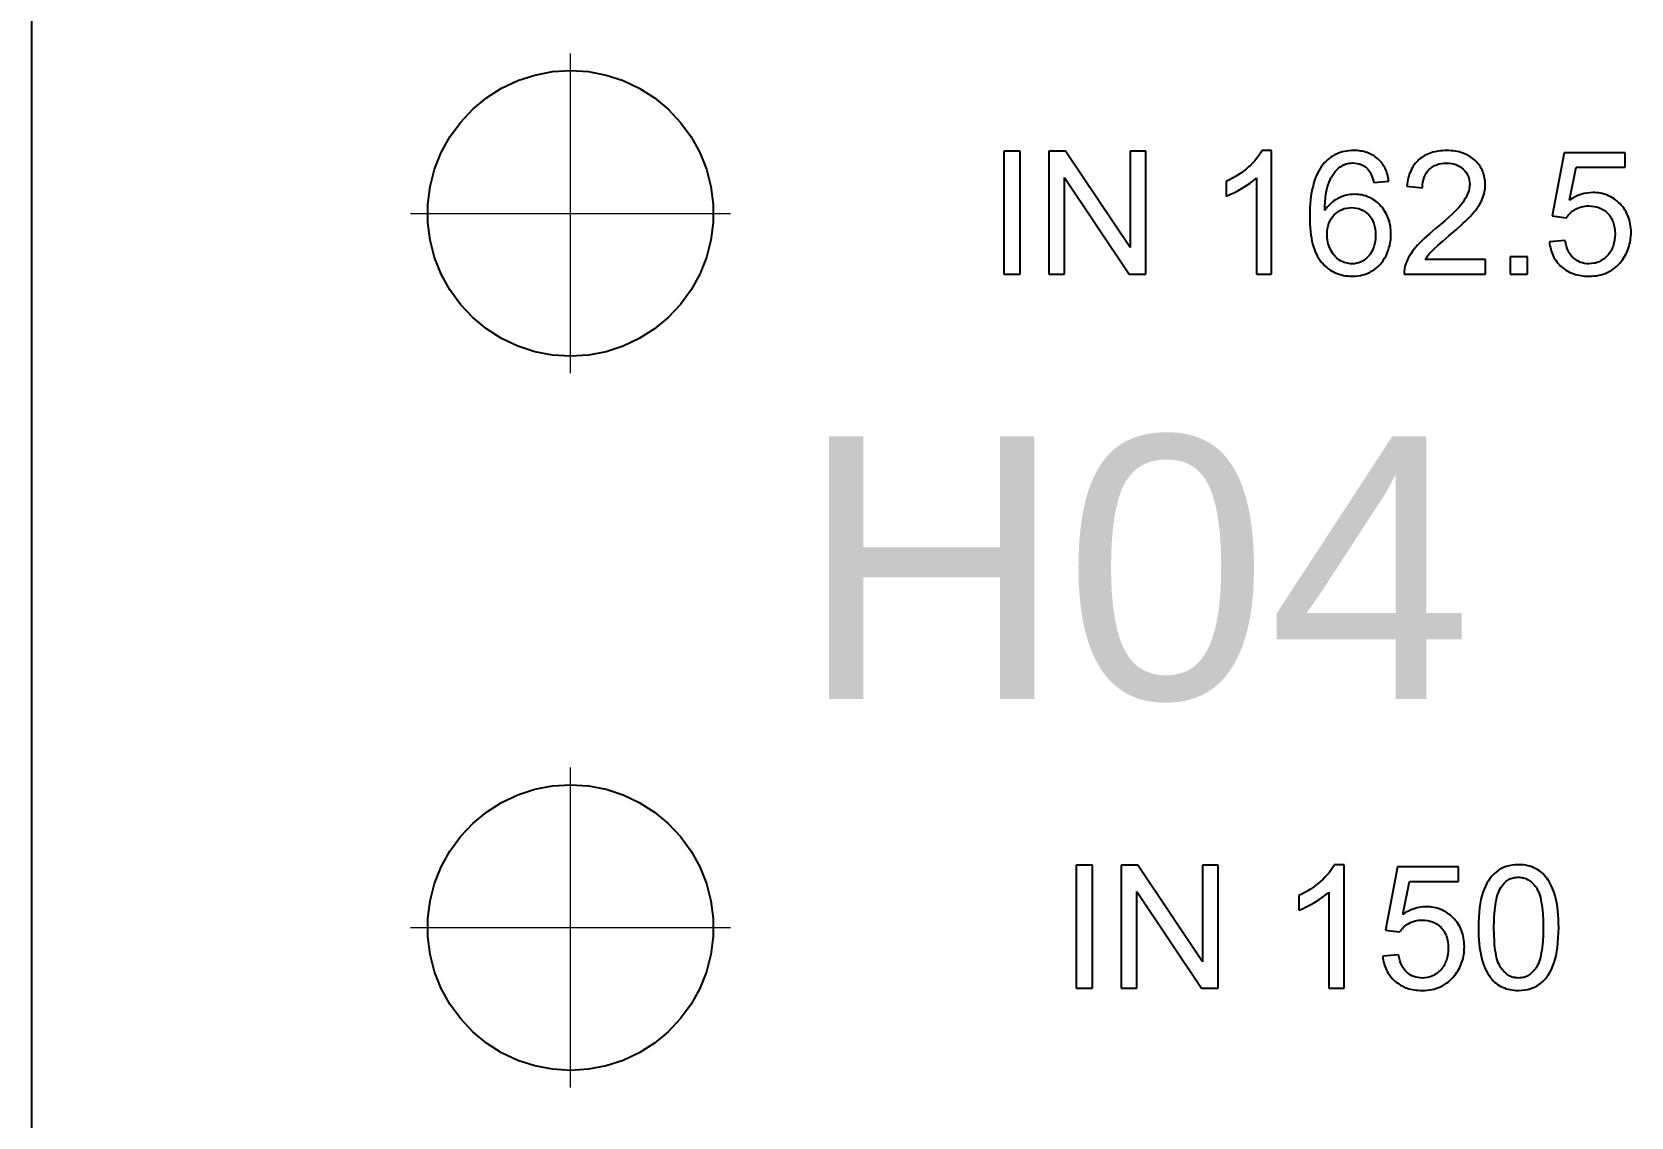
# Paper-space layout '01_三视图' of a CAD drawing. Header units: millimetres. Extents: x 8 to 451, y 8 to 289.
# Drawn here: x 149.75 to 163.74, y 206.8 to 216.3 of the extents above; entities that cross this region are included whole.
import ezdxf

# ---------------------------------------------------------------- set-up
doc = ezdxf.new("R2010")
doc.units = ezdxf.units.MM
doc.linetypes.add('WP_HIDDEN', pattern=[2.3, 1.5, -0.8])
for name, color, linetype, lineweight in [('ANNOTATIONS', 7, 'CONTINUOUS', 18), ('HIDDEN', 7, 'WP_HIDDEN', 13), ('VISIBLE', 7, 'CONTINUOUS', 25)]:
    doc.layers.add(name, color=color, linetype=linetype, lineweight=lineweight)
doc.styles.add('CJK', font='Arial Unicode.ttf')

psp = doc.layouts.new('01_三视图')

# ---------------------------------------------------------------- linework, layer by layer
at = {"layer": 'ANNOTATIONS'}
for p, q in [((154.463, 213.313), (154.463, 216.113)), ((153.063, 214.713), (155.863, 214.713)), ((154.463, 207.063), (154.463, 209.863)), ((153.063, 208.463), (155.863, 208.463))]:
    psp.add_line(p, q, dxfattribs=at)
at = {"layer": 'HIDDEN'}
psp.add_lwpolyline([(149.75, 138.75), (149.75, 246.25)], dxfattribs=at)
at = {"layer": 'VISIBLE'}
for points in [[(149.75, 140.25), (149.75, 246.25)], [(154.463, 213.463), (154.306, 213.473), (154.152, 213.502), (154.003, 213.55), (153.86, 213.617), (153.728, 213.701), (153.607, 213.801), (153.5, 213.916), (153.407, 214.043), (153.332, 214.18), (153.274, 214.326), (153.235, 214.478), (153.215, 214.634), (153.215, 214.791), (153.235, 214.947), (153.274, 215.099), (153.332, 215.245), (153.407, 215.382), (153.5, 215.509), (153.607, 215.624), (153.728, 215.724), (153.86, 215.808), (154.003, 215.875), (154.152, 215.923), (154.306, 215.953), (154.463, 215.963), (154.619, 215.953), (154.774, 215.923), (154.923, 215.875), (155.065, 215.808), (155.197, 215.724), (155.318, 215.624), (155.426, 215.509), (155.518, 215.382), (155.594, 215.245), (155.652, 215.099), (155.691, 214.947), (155.71, 214.791), (155.71, 214.634), (155.691, 214.478), (155.652, 214.326), (155.594, 214.18), (155.518, 214.043), (155.426, 213.916), (155.318, 213.801), (155.197, 213.701), (155.065, 213.617), (154.923, 213.55), (154.774, 213.502), (154.619, 213.473), (154.463, 213.463)], [(158.256, 215.258), (158.256, 214.181)], [(158.398, 215.258), (158.256, 215.258)], [(158.398, 214.181), (158.398, 215.258)], [(158.648, 215.258), (158.648, 214.181)], [(158.794, 215.258), (158.648, 215.258)], [(159.36, 214.413), (158.794, 215.258)], [(159.36, 215.258), (159.36, 214.413)], [(159.497, 215.258), (159.36, 215.258)], [(159.497, 214.181), (159.497, 215.258)], [(160.505, 215.245), (160.494, 215.228)], [(160.514, 215.263), (160.505, 215.245)], [(160.599, 215.263), (160.514, 215.263)], [(160.599, 214.181), (160.599, 215.263)], [(161.166, 215.232), (161.149, 215.224)], [(161.183, 215.239), (161.166, 215.232)], [(161.2, 215.245), (161.183, 215.239)], [(161.219, 215.251), (161.2, 215.245)], [(161.238, 215.255), (161.219, 215.251)], [(161.257, 215.258), (161.238, 215.255)], [(161.277, 215.261), (161.257, 215.258)], [(161.298, 215.262), (161.277, 215.261)], [(161.319, 215.263), (161.298, 215.262)], [(161.35, 215.262), (161.319, 215.263)], [(161.379, 215.258), (161.35, 215.262)], [(161.394, 215.256), (161.379, 215.258)], [(161.407, 215.253), (161.394, 215.256)], [(161.421, 215.249), (161.407, 215.253)], [(161.434, 215.245), (161.421, 215.249)], [(161.447, 215.24), (161.434, 215.245)], [(161.459, 215.235), (161.447, 215.24)], [(161.472, 215.229), (161.459, 215.235)], [(161.965, 215.232), (161.951, 215.225)], [(161.98, 215.237), (161.965, 215.232)], [(161.995, 215.243), (161.98, 215.237)], [(162.01, 215.247), (161.995, 215.243)], [(162.026, 215.251), (162.01, 215.247)], [(162.043, 215.255), (162.026, 215.251)], [(162.06, 215.258), (162.043, 215.255)], [(162.077, 215.26), (162.06, 215.258)], [(162.095, 215.261), (162.077, 215.26)], [(162.114, 215.262), (162.095, 215.261)], [(162.133, 215.263), (162.114, 215.262)], [(162.152, 215.262), (162.133, 215.263)], [(162.17, 215.261), (162.152, 215.262)], [(162.189, 215.26), (162.17, 215.261)], [(162.206, 215.257), (162.189, 215.26)], [(162.223, 215.254), (162.206, 215.257)], [(162.24, 215.251), (162.223, 215.254)], [(162.256, 215.246), (162.24, 215.251)], [(162.272, 215.241), (162.256, 215.246)], [(162.287, 215.235), (162.272, 215.241)], [(162.301, 215.229), (162.287, 215.235)], [(163.158, 215.244), (163.053, 214.69)], [(163.693, 215.244), (163.158, 215.244)], [(163.693, 215.117), (163.693, 215.244)], [(160.375, 215.1), (160.353, 215.083)], [(160.396, 215.119), (160.375, 215.1)], [(160.416, 215.137), (160.396, 215.119)], [(160.435, 215.156), (160.416, 215.137)], [(160.452, 215.174), (160.435, 215.156)], [(160.467, 215.192), (160.452, 215.174)], [(160.481, 215.21), (160.467, 215.192)], [(160.494, 215.228), (160.481, 215.21)], [(161.02, 215.101), (161.008, 215.08)], [(161.033, 215.121), (161.02, 215.101)], [(161.047, 215.139), (161.033, 215.121)], [(161.06, 215.154), (161.047, 215.139)], [(161.074, 215.168), (161.06, 215.154)], [(161.088, 215.181), (161.074, 215.168)], [(161.102, 215.193), (161.088, 215.181)], [(161.117, 215.204), (161.102, 215.193)], [(161.133, 215.214), (161.117, 215.204)], [(161.149, 215.224), (161.133, 215.214)], [(161.156, 215.079), (161.17, 215.093)], [(161.17, 215.093), (161.184, 215.107)], [(161.184, 215.107), (161.199, 215.119)], [(161.199, 215.119), (161.212, 215.127)], [(161.212, 215.127), (161.224, 215.134)], [(161.224, 215.134), (161.237, 215.14)], [(161.237, 215.14), (161.251, 215.145)], [(161.251, 215.145), (161.265, 215.149)], [(161.265, 215.149), (161.28, 215.152)], [(161.28, 215.152), (161.295, 215.153)], [(161.295, 215.153), (161.31, 215.154)], [(161.31, 215.154), (161.33, 215.153)], [(161.33, 215.153), (161.348, 215.15)], [(161.348, 215.15), (161.366, 215.146)], [(161.366, 215.146), (161.383, 215.14)], [(161.383, 215.14), (161.399, 215.132)], [(161.399, 215.132), (161.414, 215.122)], [(161.414, 215.122), (161.429, 215.111)], [(161.429, 215.111), (161.443, 215.097)], [(161.443, 215.097), (161.451, 215.088)], [(161.483, 215.223), (161.472, 215.229)], [(161.495, 215.216), (161.483, 215.223)], [(161.506, 215.208), (161.495, 215.216)], [(161.517, 215.2), (161.506, 215.208)], [(161.527, 215.191), (161.517, 215.2)], [(161.537, 215.182), (161.527, 215.191)], [(161.546, 215.173), (161.537, 215.182)], [(161.555, 215.163), (161.546, 215.173)], [(161.563, 215.152), (161.555, 215.163)], [(161.571, 215.142), (161.563, 215.152)], [(161.579, 215.13), (161.571, 215.142)], [(161.585, 215.119), (161.579, 215.13)], [(161.592, 215.107), (161.585, 215.119)], [(161.598, 215.094), (161.592, 215.107)], [(161.603, 215.081), (161.598, 215.094)], [(161.823, 215.099), (161.816, 215.085)], [(161.831, 215.113), (161.823, 215.099)], [(161.839, 215.126), (161.831, 215.113)], [(161.847, 215.139), (161.839, 215.126)], [(161.857, 215.151), (161.847, 215.139)], [(161.866, 215.162), (161.857, 215.151)], [(161.877, 215.173), (161.866, 215.162)], [(161.888, 215.183), (161.877, 215.173)], [(161.9, 215.193), (161.888, 215.183)], [(161.912, 215.202), (161.9, 215.193)], [(161.924, 215.21), (161.912, 215.202)], [(161.937, 215.218), (161.924, 215.21)], [(161.951, 215.225), (161.937, 215.218)], [(161.963, 215.081), (161.977, 215.096)], [(161.977, 215.096), (161.992, 215.109)], [(161.992, 215.109), (162.008, 215.121)], [(162.008, 215.121), (162.025, 215.131)], [(162.025, 215.131), (162.044, 215.139)], [(162.044, 215.139), (162.063, 215.145)], [(162.063, 215.145), (162.084, 215.15)], [(162.084, 215.15), (162.106, 215.152)], [(162.106, 215.152), (162.13, 215.153)], [(162.13, 215.153), (162.152, 215.152)], [(162.152, 215.152), (162.173, 215.15)], [(162.173, 215.15), (162.193, 215.146)], [(162.193, 215.146), (162.212, 215.14)], [(162.212, 215.14), (162.229, 215.132)], [(162.229, 215.132), (162.246, 215.123)], [(162.246, 215.123), (162.262, 215.112)], [(162.262, 215.112), (162.276, 215.099)], [(162.276, 215.099), (162.29, 215.085)], [(162.315, 215.222), (162.301, 215.229)], [(162.329, 215.214), (162.315, 215.222)], [(162.342, 215.206), (162.329, 215.214)], [(162.355, 215.197), (162.342, 215.206)], [(162.367, 215.187), (162.355, 215.197)], [(162.378, 215.177), (162.367, 215.187)], [(162.389, 215.166), (162.378, 215.177)], [(162.399, 215.155), (162.389, 215.166)], [(162.409, 215.143), (162.399, 215.155)], [(162.418, 215.131), (162.409, 215.143)], [(162.426, 215.119), (162.418, 215.131)], [(162.433, 215.106), (162.426, 215.119)], [(162.44, 215.094), (162.433, 215.106)], [(162.446, 215.08), (162.44, 215.094)], [(163.206, 214.828), (163.264, 215.117)], [(163.264, 215.117), (163.693, 215.117)], [(158.785, 215.028), (159.351, 214.181)], [(158.785, 214.181), (158.785, 215.028)], [(160.23, 215.006), (160.202, 214.992)], [(160.202, 214.992), (160.202, 214.864)], [(160.256, 215.02), (160.23, 215.006)], [(160.282, 215.035), (160.256, 215.02)], [(160.306, 215.05), (160.282, 215.035)], [(160.33, 215.066), (160.306, 215.05)], [(160.353, 215.083), (160.33, 215.066)], [(160.342, 214.933), (160.379, 214.956)], [(160.379, 214.956), (160.412, 214.978)], [(160.412, 214.978), (160.441, 215.001)], [(160.441, 215.001), (160.454, 215.012)], [(160.454, 215.012), (160.467, 215.024)], [(160.467, 215.024), (160.467, 214.181)], [(160.961, 214.955), (160.954, 214.926)], [(160.969, 214.983), (160.961, 214.955)], [(160.977, 215.009), (160.969, 214.983)], [(160.987, 215.034), (160.977, 215.009)], [(160.997, 215.058), (160.987, 215.034)], [(161.008, 215.08), (160.997, 215.058)], [(161.085, 214.937), (161.093, 214.963)], [(161.093, 214.963), (161.101, 214.986)], [(161.101, 214.986), (161.11, 215.007)], [(161.11, 215.007), (161.121, 215.027)], [(161.121, 215.027), (161.132, 215.045)], [(161.132, 215.045), (161.144, 215.063)], [(161.144, 215.063), (161.156, 215.079)], [(161.451, 215.088), (161.458, 215.077)], [(161.458, 215.077), (161.465, 215.065)], [(161.465, 215.065), (161.471, 215.051)], [(161.471, 215.051), (161.477, 215.037)], [(161.477, 215.037), (161.483, 215.02)], [(161.483, 215.02), (161.488, 215.003)], [(161.488, 215.003), (161.493, 214.984)], [(161.493, 214.984), (161.624, 214.994)], [(161.608, 215.068), (161.603, 215.081)], [(161.612, 215.054), (161.608, 215.068)], [(161.619, 215.025), (161.612, 215.054)], [(161.624, 214.994), (161.619, 215.025)], [(161.785, 214.97), (161.783, 214.951)], [(161.783, 214.951), (161.919, 214.937)], [(161.788, 214.988), (161.785, 214.97)], [(161.791, 215.006), (161.788, 214.988)], [(161.795, 215.023), (161.791, 215.006)], [(161.799, 215.039), (161.795, 215.023)], [(161.804, 215.055), (161.799, 215.039)], [(161.81, 215.07), (161.804, 215.055)], [(161.816, 215.085), (161.81, 215.07)], [(161.919, 214.937), (161.92, 214.962)], [(161.92, 214.962), (161.923, 214.985)], [(161.923, 214.985), (161.927, 215.007)], [(161.927, 215.007), (161.934, 215.028)], [(161.934, 215.028), (161.942, 215.047)], [(161.942, 215.047), (161.952, 215.064)], [(161.952, 215.064), (161.963, 215.081)], [(162.29, 215.085), (162.301, 215.071)], [(162.301, 215.071), (162.311, 215.055)], [(162.311, 215.055), (162.319, 215.039)], [(162.319, 215.039), (162.325, 215.022)], [(162.325, 215.022), (162.329, 215.004)], [(162.329, 215.004), (162.332, 214.986)], [(162.332, 214.986), (162.333, 214.967)], [(162.333, 214.967), (162.332, 214.948)], [(162.451, 215.067), (162.446, 215.08)], [(162.456, 215.053), (162.451, 215.067)], [(162.46, 215.039), (162.456, 215.053)], [(162.463, 215.025), (162.46, 215.039)], [(162.465, 215.01), (162.463, 215.025)], [(162.467, 214.995), (162.465, 215.01)], [(162.468, 214.979), (162.467, 214.995)], [(162.469, 214.964), (162.468, 214.979)], [(162.468, 214.947), (162.469, 214.964)], [(160.202, 214.864), (160.234, 214.877)], [(160.234, 214.877), (160.268, 214.893)], [(160.268, 214.893), (160.304, 214.911)], [(160.304, 214.911), (160.342, 214.933)], [(160.939, 214.831), (160.936, 214.796)], [(160.943, 214.864), (160.939, 214.831)], [(160.948, 214.895), (160.943, 214.864)], [(160.954, 214.926), (160.948, 214.895)], [(161.064, 214.776), (161.066, 214.813)], [(161.066, 214.813), (161.07, 214.847)], [(161.07, 214.847), (161.074, 214.88)], [(161.074, 214.88), (161.079, 214.91)], [(161.079, 214.91), (161.085, 214.937)], [(161.132, 214.813), (161.117, 214.8)], [(161.147, 214.825), (161.132, 214.813)], [(161.163, 214.835), (161.147, 214.825)], [(161.18, 214.845), (161.163, 214.835)], [(161.198, 214.853), (161.18, 214.845)], [(161.215, 214.86), (161.198, 214.853)], [(161.233, 214.866), (161.215, 214.86)], [(161.251, 214.871), (161.233, 214.866)], [(161.269, 214.875), (161.251, 214.871)], [(161.288, 214.878), (161.269, 214.875)], [(161.306, 214.879), (161.288, 214.878)], [(161.325, 214.88), (161.306, 214.879)], [(161.342, 214.879), (161.325, 214.88)], [(161.358, 214.878), (161.342, 214.879)], [(161.373, 214.876), (161.358, 214.878)], [(161.389, 214.874), (161.373, 214.876)], [(161.404, 214.87), (161.389, 214.874)], [(161.419, 214.866), (161.404, 214.87)], [(161.433, 214.861), (161.419, 214.866)], [(161.448, 214.856), (161.433, 214.861)], [(161.462, 214.849), (161.448, 214.856)], [(161.475, 214.842), (161.462, 214.849)], [(161.488, 214.834), (161.475, 214.842)], [(161.501, 214.825), (161.488, 214.834)], [(161.514, 214.816), (161.501, 214.825)], [(161.527, 214.805), (161.514, 214.816)], [(162.285, 214.828), (162.271, 214.807)], [(162.298, 214.849), (162.285, 214.828)], [(162.308, 214.869), (162.298, 214.849)], [(162.317, 214.889), (162.308, 214.869)], [(162.324, 214.909), (162.317, 214.889)], [(162.329, 214.929), (162.324, 214.909)], [(162.332, 214.948), (162.329, 214.929)], [(162.427, 214.805), (162.435, 214.821)], [(162.435, 214.821), (162.442, 214.837)], [(162.442, 214.837), (162.448, 214.852)], [(162.448, 214.852), (162.454, 214.868)], [(162.454, 214.868), (162.458, 214.884)], [(162.458, 214.884), (162.462, 214.9)], [(162.462, 214.9), (162.465, 214.915)], [(162.465, 214.915), (162.467, 214.931)], [(162.467, 214.931), (162.468, 214.947)], [(163.23, 214.844), (163.206, 214.828)], [(163.255, 214.857), (163.23, 214.844)], [(163.28, 214.869), (163.255, 214.857)], [(163.305, 214.878), (163.28, 214.869)], [(163.33, 214.886), (163.305, 214.878)], [(163.356, 214.891), (163.33, 214.886)], [(163.383, 214.894), (163.356, 214.891)], [(163.409, 214.895), (163.383, 214.894)], [(163.427, 214.895), (163.409, 214.895)], [(163.444, 214.894), (163.427, 214.895)], [(163.46, 214.892), (163.444, 214.894)], [(163.477, 214.889), (163.46, 214.892)], [(163.493, 214.886), (163.477, 214.889)], [(163.509, 214.882), (163.493, 214.886)], [(163.524, 214.877), (163.509, 214.882)], [(163.539, 214.871), (163.524, 214.877)], [(163.554, 214.864), (163.539, 214.871)], [(163.568, 214.857), (163.554, 214.864)], [(163.582, 214.849), (163.568, 214.857)], [(163.596, 214.84), (163.582, 214.849)], [(163.609, 214.831), (163.596, 214.84)], [(163.622, 214.82), (163.609, 214.831)], [(163.635, 214.809), (163.622, 214.82)], [(160.934, 214.761), (160.932, 214.724)], [(160.932, 214.724), (160.932, 214.685)], [(160.932, 214.685), (160.932, 214.651)], [(160.936, 214.796), (160.934, 214.761)], [(161.064, 214.737), (161.064, 214.776)], [(161.076, 214.754), (161.064, 214.737)], [(161.089, 214.771), (161.076, 214.754)], [(161.102, 214.786), (161.089, 214.771)], [(161.117, 214.8), (161.102, 214.786)], [(161.119, 214.664), (161.132, 214.682)], [(161.132, 214.682), (161.147, 214.699)], [(161.147, 214.699), (161.163, 214.714)], [(161.163, 214.714), (161.18, 214.727)], [(161.18, 214.727), (161.197, 214.738)], [(161.197, 214.738), (161.216, 214.747)], [(161.216, 214.747), (161.235, 214.754)], [(161.235, 214.754), (161.256, 214.759)], [(161.256, 214.759), (161.277, 214.762)], [(161.277, 214.762), (161.299, 214.763)], [(161.299, 214.763), (161.321, 214.762)], [(161.321, 214.762), (161.342, 214.759)], [(161.342, 214.759), (161.362, 214.754)], [(161.362, 214.754), (161.381, 214.747)], [(161.381, 214.747), (161.4, 214.738)], [(161.4, 214.738), (161.417, 214.727)], [(161.417, 214.727), (161.433, 214.714)], [(161.433, 214.714), (161.449, 214.699)], [(161.449, 214.699), (161.463, 214.682)], [(161.463, 214.682), (161.475, 214.664)], [(161.539, 214.794), (161.527, 214.805)], [(161.55, 214.782), (161.539, 214.794)], [(161.562, 214.77), (161.55, 214.782)], [(161.572, 214.757), (161.562, 214.77)], [(161.582, 214.744), (161.572, 214.757)], [(161.591, 214.73), (161.582, 214.744)], [(161.599, 214.716), (161.591, 214.73)], [(161.607, 214.701), (161.599, 214.716)], [(161.614, 214.686), (161.607, 214.701)], [(161.62, 214.671), (161.614, 214.686)], [(161.626, 214.655), (161.62, 214.671)], [(162.149, 214.679), (162.114, 214.648)], [(162.181, 214.708), (162.149, 214.679)], [(162.209, 214.736), (162.181, 214.708)], [(162.233, 214.762), (162.209, 214.736)], [(162.254, 214.786), (162.233, 214.762)], [(162.271, 214.807), (162.254, 214.786)], [(162.318, 214.667), (162.338, 214.687)], [(162.338, 214.687), (162.354, 214.705)], [(162.354, 214.705), (162.369, 214.722)], [(162.369, 214.722), (162.383, 214.739)], [(162.383, 214.739), (162.395, 214.756)], [(162.395, 214.756), (162.407, 214.772)], [(162.407, 214.772), (162.417, 214.789)], [(162.417, 214.789), (162.427, 214.805)], [(163.053, 214.69), (163.178, 214.674)], [(163.178, 214.674), (163.185, 214.685)], [(163.185, 214.685), (163.194, 214.696)], [(163.194, 214.696), (163.203, 214.706)], [(163.203, 214.706), (163.212, 214.716)], [(163.212, 214.716), (163.223, 214.725)], [(163.223, 214.725), (163.234, 214.734)], [(163.234, 214.734), (163.246, 214.742)], [(163.246, 214.742), (163.258, 214.749)], [(163.258, 214.749), (163.271, 214.756)], [(163.271, 214.756), (163.285, 214.762)], [(163.285, 214.762), (163.299, 214.767)], [(163.299, 214.767), (163.313, 214.771)], [(163.313, 214.771), (163.328, 214.774)], [(163.328, 214.774), (163.343, 214.777)], [(163.343, 214.777), (163.358, 214.778)], [(163.358, 214.778), (163.374, 214.778)], [(163.374, 214.778), (163.399, 214.777)], [(163.399, 214.777), (163.423, 214.774)], [(163.423, 214.774), (163.445, 214.769)], [(163.445, 214.769), (163.467, 214.762)], [(163.467, 214.762), (163.487, 214.753)], [(163.487, 214.753), (163.506, 214.742)], [(163.506, 214.742), (163.524, 214.728)], [(163.524, 214.728), (163.54, 214.713)], [(163.54, 214.713), (163.548, 214.705)], [(163.548, 214.705), (163.555, 214.696)], [(163.555, 214.696), (163.562, 214.687)], [(163.562, 214.687), (163.568, 214.677)], [(163.568, 214.677), (163.574, 214.668)], [(163.647, 214.798), (163.635, 214.809)], [(163.659, 214.785), (163.647, 214.798)], [(163.67, 214.772), (163.659, 214.785)], [(163.68, 214.759), (163.67, 214.772)], [(163.69, 214.745), (163.68, 214.759)], [(163.698, 214.731), (163.69, 214.745)], [(163.706, 214.716), (163.698, 214.731)], [(163.713, 214.701), (163.706, 214.716)], [(163.72, 214.686), (163.713, 214.701)], [(163.726, 214.67), (163.72, 214.686)], [(163.73, 214.654), (163.726, 214.67)], [(160.932, 214.651), (160.934, 214.618)], [(160.934, 214.618), (160.936, 214.586)], [(160.936, 214.586), (160.939, 214.555)], [(160.939, 214.555), (160.942, 214.526)], [(161.084, 214.53), (161.085, 214.556)], [(161.085, 214.513), (161.084, 214.53)], [(161.085, 214.556), (161.088, 214.58)], [(161.088, 214.58), (161.093, 214.603)], [(161.093, 214.603), (161.1, 214.624)], [(161.1, 214.624), (161.109, 214.645)], [(161.109, 214.645), (161.119, 214.664)], [(161.475, 214.664), (161.485, 214.644)], [(161.485, 214.644), (161.493, 214.623)], [(161.493, 214.623), (161.5, 214.6)], [(161.5, 214.6), (161.504, 214.576)], [(161.504, 214.576), (161.507, 214.55)], [(161.507, 214.55), (161.508, 214.523)], [(161.63, 214.639), (161.626, 214.655)], [(161.634, 214.622), (161.63, 214.639)], [(161.638, 214.604), (161.634, 214.622)], [(161.64, 214.587), (161.638, 214.604)], [(161.642, 214.569), (161.64, 214.587)], [(161.643, 214.55), (161.642, 214.569)], [(161.643, 214.531), (161.643, 214.55)], [(161.643, 214.506), (161.643, 214.531)], [(161.98, 214.534), (161.956, 214.513)], [(162.034, 214.579), (161.98, 214.534)], [(162.076, 214.614), (162.034, 214.579)], [(162.114, 214.648), (162.076, 214.614)], [(162.15, 214.515), (162.217, 214.572)], [(162.217, 214.572), (162.273, 214.623)], [(162.273, 214.623), (162.297, 214.646)], [(162.297, 214.646), (162.318, 214.667)], [(163.574, 214.668), (163.579, 214.657)], [(163.579, 214.657), (163.584, 214.647)], [(163.584, 214.647), (163.588, 214.636)], [(163.588, 214.636), (163.595, 214.613)], [(163.595, 214.613), (163.6, 214.588)], [(163.6, 214.588), (163.603, 214.562)], [(163.603, 214.562), (163.604, 214.534)], [(163.604, 214.534), (163.603, 214.505)], [(163.735, 214.637), (163.73, 214.654)], [(163.738, 214.62), (163.735, 214.637)], [(163.741, 214.602), (163.738, 214.62)], [(163.743, 214.584), (163.741, 214.602)], [(163.744, 214.565), (163.743, 214.584)], [(163.744, 214.546), (163.744, 214.565)], [(163.744, 214.528), (163.744, 214.546)], [(160.942, 214.526), (160.947, 214.498)], [(160.947, 214.498), (160.952, 214.471)], [(160.952, 214.471), (160.958, 214.445)], [(160.958, 214.445), (160.965, 214.421)], [(160.965, 214.421), (160.973, 214.398)], [(160.973, 214.398), (160.981, 214.376)], [(161.086, 214.496), (161.085, 214.513)], [(161.088, 214.48), (161.086, 214.496)], [(161.091, 214.463), (161.088, 214.48)], [(161.095, 214.447), (161.091, 214.463)], [(161.1, 214.431), (161.095, 214.447)], [(161.106, 214.415), (161.1, 214.431)], [(161.113, 214.399), (161.106, 214.415)], [(161.121, 214.384), (161.113, 214.399)], [(161.485, 214.397), (161.474, 214.376)], [(161.493, 214.419), (161.485, 214.397)], [(161.5, 214.442), (161.493, 214.419)], [(161.504, 214.468), (161.5, 214.442)], [(161.507, 214.494), (161.504, 214.468)], [(161.508, 214.523), (161.507, 214.494)], [(161.619, 214.387), (161.626, 214.41)], [(161.626, 214.41), (161.632, 214.433)], [(161.632, 214.433), (161.637, 214.457)], [(161.637, 214.457), (161.641, 214.481)], [(161.641, 214.481), (161.643, 214.506)], [(161.846, 214.399), (161.833, 214.381)], [(161.86, 214.416), (161.846, 214.399)], [(161.876, 214.434), (161.86, 214.416)], [(161.894, 214.453), (161.876, 214.434)], [(161.913, 214.472), (161.894, 214.453)], [(161.934, 214.492), (161.913, 214.472)], [(161.956, 214.513), (161.934, 214.492)], [(161.997, 214.38), (162.02, 214.402)], [(162.02, 214.402), (162.053, 214.432)], [(162.053, 214.432), (162.096, 214.469)], [(162.096, 214.469), (162.15, 214.515)], [(163.169, 214.475), (163.03, 214.463)], [(163.03, 214.463), (163.032, 214.446)], [(163.032, 214.446), (163.034, 214.43)], [(163.034, 214.43), (163.038, 214.414)], [(163.038, 214.414), (163.041, 214.399)], [(163.041, 214.399), (163.046, 214.384)], [(163.173, 214.45), (163.169, 214.475)], [(163.179, 214.427), (163.173, 214.45)], [(163.186, 214.406), (163.179, 214.427)], [(163.194, 214.386), (163.186, 214.406)], [(163.573, 214.393), (163.567, 214.382)], [(163.578, 214.404), (163.573, 214.393)], [(163.583, 214.415), (163.578, 214.404)], [(163.587, 214.427), (163.583, 214.415)], [(163.594, 214.452), (163.587, 214.427)], [(163.6, 214.478), (163.594, 214.452)], [(163.603, 214.505), (163.6, 214.478)], [(163.711, 214.379), (163.717, 214.394)], [(163.717, 214.394), (163.723, 214.41)], [(163.723, 214.41), (163.728, 214.426)], [(163.728, 214.426), (163.732, 214.442)], [(163.732, 214.442), (163.736, 214.459)], [(163.736, 214.459), (163.739, 214.476)], [(163.739, 214.476), (163.741, 214.493)], [(163.741, 214.493), (163.743, 214.51)], [(163.743, 214.51), (163.744, 214.528)], [(160.981, 214.376), (160.991, 214.355)], [(160.991, 214.355), (161.001, 214.335)], [(161.001, 214.335), (161.012, 214.317)], [(161.012, 214.317), (161.024, 214.3)], [(161.024, 214.3), (161.036, 214.284)], [(161.036, 214.284), (161.05, 214.27)], [(161.05, 214.27), (161.063, 214.256)], [(161.063, 214.256), (161.078, 214.243)], [(161.129, 214.37), (161.121, 214.384)], [(161.138, 214.357), (161.129, 214.37)], [(161.148, 214.344), (161.138, 214.357)], [(161.158, 214.333), (161.148, 214.344)], [(161.17, 214.322), (161.158, 214.333)], [(161.182, 214.313), (161.17, 214.322)], [(161.194, 214.304), (161.182, 214.313)], [(161.207, 214.296), (161.194, 214.304)], [(161.221, 214.29), (161.207, 214.296)], [(161.234, 214.284), (161.221, 214.29)], [(161.248, 214.28), (161.234, 214.284)], [(161.262, 214.276), (161.248, 214.28)], [(161.276, 214.273), (161.262, 214.276)], [(161.29, 214.272), (161.276, 214.273)], [(161.304, 214.271), (161.29, 214.272)], [(161.324, 214.272), (161.304, 214.271)], [(161.344, 214.276), (161.324, 214.272)], [(161.363, 214.281), (161.344, 214.276)], [(161.382, 214.288), (161.363, 214.281)], [(161.399, 214.298), (161.382, 214.288)], [(161.416, 214.309), (161.399, 214.298)], [(161.432, 214.323), (161.416, 214.309)], [(161.448, 214.339), (161.432, 214.323)], [(161.455, 214.348), (161.448, 214.339)], [(161.462, 214.357), (161.455, 214.348)], [(161.474, 214.376), (161.462, 214.357)], [(161.532, 214.249), (161.548, 214.265)], [(161.548, 214.265), (161.562, 214.283)], [(161.562, 214.283), (161.576, 214.301)], [(161.576, 214.301), (161.588, 214.321)], [(161.588, 214.321), (161.6, 214.342)], [(161.6, 214.342), (161.61, 214.364)], [(161.61, 214.364), (161.619, 214.387)], [(161.766, 214.251), (161.761, 214.228)], [(161.773, 214.273), (161.766, 214.251)], [(161.781, 214.291), (161.773, 214.273)], [(161.789, 214.309), (161.781, 214.291)], [(161.798, 214.327), (161.789, 214.309)], [(161.809, 214.345), (161.798, 214.327)], [(161.82, 214.363), (161.809, 214.345)], [(161.833, 214.381), (161.82, 214.363)], [(161.942, 214.308), (161.953, 214.326)], [(162.47, 214.308), (161.942, 214.308)], [(161.953, 214.326), (161.967, 214.344)], [(161.967, 214.344), (161.981, 214.362)], [(161.981, 214.362), (161.997, 214.38)], [(162.47, 214.181), (162.47, 214.308)], [(162.686, 214.332), (162.686, 214.181)], [(162.837, 214.332), (162.686, 214.332)], [(162.837, 214.181), (162.837, 214.332)], [(163.046, 214.384), (163.051, 214.369)], [(163.051, 214.369), (163.057, 214.355)], [(163.057, 214.355), (163.063, 214.341)], [(163.063, 214.341), (163.07, 214.327)], [(163.07, 214.327), (163.078, 214.314)], [(163.078, 214.314), (163.086, 214.302)], [(163.086, 214.302), (163.095, 214.289)], [(163.095, 214.289), (163.104, 214.278)], [(163.104, 214.278), (163.114, 214.266)], [(163.114, 214.266), (163.125, 214.255)], [(163.125, 214.255), (163.136, 214.245)], [(163.204, 214.368), (163.194, 214.386)], [(163.215, 214.351), (163.204, 214.368)], [(163.227, 214.336), (163.215, 214.351)], [(163.24, 214.323), (163.227, 214.336)], [(163.255, 214.311), (163.24, 214.323)], [(163.27, 214.3), (163.255, 214.311)], [(163.286, 214.291), (163.27, 214.3)], [(163.302, 214.284), (163.286, 214.291)], [(163.32, 214.279), (163.302, 214.284)], [(163.338, 214.275), (163.32, 214.279)], [(163.357, 214.272), (163.338, 214.275)], [(163.376, 214.271), (163.357, 214.272)], [(163.399, 214.273), (163.376, 214.271)], [(163.422, 214.276), (163.399, 214.273)], [(163.433, 214.278), (163.422, 214.276)], [(163.443, 214.282), (163.433, 214.278)], [(163.454, 214.285), (163.443, 214.282)], [(163.464, 214.289), (163.454, 214.285)], [(163.474, 214.294), (163.464, 214.289)], [(163.484, 214.3), (163.474, 214.294)], [(163.503, 214.312), (163.484, 214.3)], [(163.521, 214.327), (163.503, 214.312)], [(163.538, 214.343), (163.521, 214.327)], [(163.546, 214.353), (163.538, 214.343)], [(163.553, 214.362), (163.546, 214.353)], [(163.56, 214.372), (163.553, 214.362)], [(163.567, 214.382), (163.56, 214.372)], [(163.617, 214.249), (163.632, 214.263)], [(163.632, 214.263), (163.646, 214.278)], [(163.646, 214.278), (163.659, 214.293)], [(163.659, 214.293), (163.669, 214.307)], [(163.669, 214.307), (163.679, 214.321)], [(163.679, 214.321), (163.688, 214.335)], [(163.688, 214.335), (163.696, 214.349)], [(163.696, 214.349), (163.704, 214.364)], [(163.704, 214.364), (163.711, 214.379)], [(158.256, 214.181), (158.398, 214.181)], [(158.648, 214.181), (158.785, 214.181)], [(159.351, 214.181), (159.497, 214.181)], [(160.467, 214.181), (160.599, 214.181)], [(161.078, 214.243), (161.092, 214.231)], [(161.092, 214.231), (161.108, 214.22)], [(161.108, 214.22), (161.123, 214.21)], [(161.123, 214.21), (161.139, 214.201)], [(161.139, 214.201), (161.156, 214.193)], [(161.156, 214.193), (161.173, 214.186)], [(161.173, 214.186), (161.191, 214.18)], [(161.191, 214.18), (161.209, 214.175)], [(161.209, 214.175), (161.227, 214.17)], [(161.227, 214.17), (161.246, 214.167)], [(161.246, 214.167), (161.266, 214.165)], [(161.266, 214.165), (161.286, 214.163)], [(161.286, 214.163), (161.306, 214.163)], [(161.306, 214.163), (161.33, 214.163)], [(161.33, 214.163), (161.353, 214.166)], [(161.353, 214.166), (161.376, 214.169)], [(161.376, 214.169), (161.398, 214.174)], [(161.398, 214.174), (161.419, 214.181)], [(161.419, 214.181), (161.44, 214.189)], [(161.44, 214.189), (161.46, 214.198)], [(161.46, 214.198), (161.479, 214.209)], [(161.479, 214.209), (161.498, 214.221)], [(161.498, 214.221), (161.516, 214.235)], [(161.516, 214.235), (161.532, 214.249)], [(161.761, 214.228), (161.758, 214.205)], [(161.758, 214.205), (161.758, 214.181)], [(161.758, 214.181), (162.47, 214.181)], [(162.686, 214.181), (162.837, 214.181)], [(163.136, 214.245), (163.148, 214.235)], [(163.148, 214.235), (163.16, 214.226)], [(163.16, 214.226), (163.173, 214.217)], [(163.173, 214.217), (163.186, 214.209)], [(163.186, 214.209), (163.199, 214.202)], [(163.199, 214.202), (163.213, 214.195)], [(163.213, 214.195), (163.228, 214.189)], [(163.228, 214.189), (163.243, 214.183)], [(163.243, 214.183), (163.258, 214.178)], [(163.258, 214.178), (163.273, 214.174)], [(163.273, 214.174), (163.289, 214.171)], [(163.289, 214.171), (163.306, 214.168)], [(163.306, 214.168), (163.323, 214.166)], [(163.323, 214.166), (163.34, 214.164)], [(163.34, 214.164), (163.358, 214.163)], [(163.358, 214.163), (163.376, 214.163)], [(163.376, 214.163), (163.398, 214.163)], [(163.398, 214.163), (163.42, 214.165)], [(163.42, 214.165), (163.441, 214.167)], [(163.441, 214.167), (163.461, 214.171)], [(163.461, 214.171), (163.481, 214.175)], [(163.481, 214.175), (163.5, 214.181)], [(163.5, 214.181), (163.518, 214.188)], [(163.518, 214.188), (163.536, 214.195)], [(163.536, 214.195), (163.554, 214.204)], [(163.554, 214.204), (163.571, 214.214)], [(163.571, 214.214), (163.587, 214.225)], [(163.587, 214.225), (163.602, 214.236)], [(163.602, 214.236), (163.617, 214.249)], [(154.463, 207.213), (154.306, 207.223), (154.152, 207.252), (154.003, 207.3), (153.86, 207.367), (153.728, 207.451), (153.607, 207.551), (153.5, 207.666), (153.407, 207.793), (153.332, 207.93), (153.274, 208.076), (153.235, 208.228), (153.215, 208.384), (153.215, 208.541), (153.235, 208.697), (153.274, 208.849), (153.332, 208.995), (153.407, 209.132), (153.5, 209.259), (153.607, 209.374), (153.728, 209.474), (153.86, 209.558), (154.003, 209.625), (154.152, 209.673), (154.306, 209.703), (154.463, 209.713), (154.619, 209.703), (154.774, 209.673), (154.923, 209.625), (155.065, 209.558), (155.197, 209.474), (155.318, 209.374), (155.426, 209.259), (155.518, 209.132), (155.594, 208.995), (155.652, 208.849), (155.691, 208.697), (155.71, 208.541), (155.71, 208.384), (155.691, 208.228), (155.652, 208.076), (155.594, 207.93), (155.518, 207.793), (155.426, 207.666), (155.318, 207.551), (155.197, 207.451), (155.065, 207.367), (154.923, 207.3), (154.774, 207.252), (154.619, 207.223), (154.463, 207.213)], [(158.889, 209.008), (158.889, 207.931)], [(159.032, 209.008), (158.889, 209.008)], [(159.032, 207.931), (159.032, 209.008)], [(159.282, 209.008), (159.282, 207.931)], [(159.428, 209.008), (159.282, 209.008)], [(159.994, 208.163), (159.428, 209.008)], [(159.994, 209.008), (159.994, 208.163)], [(160.13, 209.008), (159.994, 209.008)], [(160.13, 207.931), (160.13, 209.008)], [(161.101, 208.942), (161.085, 208.924)], [(161.115, 208.96), (161.101, 208.942)], [(161.127, 208.978), (161.115, 208.96)], [(161.138, 208.995), (161.127, 208.978)], [(161.147, 209.013), (161.138, 208.995)], [(161.233, 209.013), (161.147, 209.013)], [(161.233, 207.931), (161.233, 209.013)], [(161.699, 208.994), (161.595, 208.44)], [(162.235, 208.994), (161.699, 208.994)], [(162.235, 208.867), (162.235, 208.994)], [(162.546, 208.933), (162.528, 208.915)], [(162.564, 208.949), (162.546, 208.933)], [(162.584, 208.964), (162.564, 208.949)], [(162.606, 208.977), (162.584, 208.964)], [(162.628, 208.988), (162.606, 208.977)], [(162.652, 208.997), (162.628, 208.988)], [(162.677, 209.004), (162.652, 208.997)], [(162.703, 209.009), (162.677, 209.004)], [(162.731, 209.012), (162.703, 209.009)], [(162.759, 209.013), (162.731, 209.012)], [(162.781, 209.012), (162.759, 209.013)], [(162.802, 209.011), (162.781, 209.012)], [(162.822, 209.008), (162.802, 209.011)], [(162.841, 209.004), (162.822, 209.008)], [(162.86, 208.999), (162.841, 209.004)], [(162.878, 208.993), (162.86, 208.999)], [(162.895, 208.986), (162.878, 208.993)], [(162.912, 208.978), (162.895, 208.986)], [(162.928, 208.969), (162.912, 208.978)], [(162.943, 208.958), (162.928, 208.969)], [(162.957, 208.947), (162.943, 208.958)], [(162.971, 208.935), (162.957, 208.947)], [(162.984, 208.922), (162.971, 208.935)], [(160.94, 208.8), (160.915, 208.785)], [(160.964, 208.816), (160.94, 208.8)], [(160.986, 208.833), (160.964, 208.816)], [(161.009, 208.85), (160.986, 208.833)], [(161.03, 208.869), (161.009, 208.85)], [(161.05, 208.887), (161.03, 208.869)], [(161.068, 208.906), (161.05, 208.887)], [(161.085, 208.924), (161.068, 208.906)], [(161.747, 208.578), (161.805, 208.867)], [(161.805, 208.867), (162.235, 208.867)], [(162.458, 208.798), (162.448, 208.77)], [(162.47, 208.825), (162.458, 208.798)], [(162.482, 208.85), (162.47, 208.825)], [(162.496, 208.873), (162.482, 208.85)], [(162.512, 208.895), (162.496, 208.873)], [(162.528, 208.915), (162.512, 208.895)], [(162.589, 208.783), (162.597, 208.799)], [(162.597, 208.799), (162.604, 208.813)], [(162.604, 208.813), (162.613, 208.826)], [(162.613, 208.826), (162.627, 208.844)], [(162.627, 208.844), (162.634, 208.852)], [(162.634, 208.852), (162.642, 208.86)], [(162.642, 208.86), (162.65, 208.867)], [(162.65, 208.867), (162.658, 208.873)], [(162.658, 208.873), (162.667, 208.879)], [(162.667, 208.879), (162.676, 208.884)], [(162.676, 208.884), (162.685, 208.888)], [(162.685, 208.888), (162.695, 208.892)], [(162.695, 208.892), (162.705, 208.896)], [(162.705, 208.896), (162.715, 208.898)], [(162.715, 208.898), (162.725, 208.9)], [(162.725, 208.9), (162.736, 208.902)], [(162.736, 208.902), (162.747, 208.903)], [(162.747, 208.903), (162.758, 208.903)], [(162.758, 208.903), (162.769, 208.903)], [(162.769, 208.903), (162.781, 208.902)], [(162.781, 208.902), (162.792, 208.9)], [(162.792, 208.9), (162.802, 208.898)], [(162.802, 208.898), (162.813, 208.895)], [(162.813, 208.895), (162.823, 208.891)], [(162.823, 208.891), (162.833, 208.886)], [(162.833, 208.886), (162.843, 208.881)], [(162.843, 208.881), (162.853, 208.876)], [(162.853, 208.876), (162.862, 208.869)], [(162.862, 208.869), (162.871, 208.862)], [(162.871, 208.862), (162.88, 208.854)], [(162.88, 208.854), (162.888, 208.845)], [(162.888, 208.845), (162.897, 208.836)], [(162.897, 208.836), (162.905, 208.826)], [(162.905, 208.826), (162.913, 208.816)], [(162.913, 208.816), (162.92, 208.804)], [(162.92, 208.804), (162.927, 208.791)], [(162.997, 208.908), (162.984, 208.922)], [(163.009, 208.893), (162.997, 208.908)], [(163.02, 208.877), (163.009, 208.893)], [(163.03, 208.86), (163.02, 208.877)], [(163.04, 208.842), (163.03, 208.86)], [(163.049, 208.824), (163.04, 208.842)], [(163.058, 208.804), (163.049, 208.824)], [(163.066, 208.784), (163.058, 208.804)], [(159.418, 208.778), (159.984, 207.931)], [(159.418, 207.931), (159.418, 208.778)], [(160.863, 208.756), (160.836, 208.742)], [(160.836, 208.742), (160.836, 208.614)], [(160.89, 208.77), (160.863, 208.756)], [(160.915, 208.785), (160.89, 208.77)], [(160.901, 208.643), (160.937, 208.661)], [(160.937, 208.661), (160.975, 208.683)], [(160.975, 208.683), (161.012, 208.706)], [(161.012, 208.706), (161.045, 208.728)], [(161.045, 208.728), (161.075, 208.751)], [(161.075, 208.751), (161.088, 208.762)], [(161.088, 208.762), (161.1, 208.774)], [(161.1, 208.774), (161.1, 207.931)], [(162.424, 208.672), (162.418, 208.635)], [(162.43, 208.707), (162.424, 208.672)], [(162.438, 208.74), (162.43, 208.707)], [(162.448, 208.77), (162.438, 208.74)], [(162.554, 208.638), (162.557, 208.663)], [(162.557, 208.663), (162.561, 208.686)], [(162.561, 208.686), (162.566, 208.708)], [(162.566, 208.708), (162.571, 208.729)], [(162.571, 208.729), (162.576, 208.748)], [(162.576, 208.748), (162.583, 208.766)], [(162.583, 208.766), (162.589, 208.783)], [(162.927, 208.791), (162.934, 208.777)], [(162.934, 208.777), (162.94, 208.761)], [(162.94, 208.761), (162.945, 208.744)], [(162.945, 208.744), (162.951, 208.725)], [(162.951, 208.725), (162.955, 208.705)], [(162.955, 208.705), (162.959, 208.684)], [(162.959, 208.684), (162.963, 208.661)], [(162.963, 208.661), (162.966, 208.637)], [(163.073, 208.762), (163.066, 208.784)], [(163.08, 208.74), (163.073, 208.762)], [(163.086, 208.717), (163.08, 208.74)], [(163.092, 208.692), (163.086, 208.717)], [(163.097, 208.666), (163.092, 208.692)], [(163.101, 208.637), (163.097, 208.666)], [(160.836, 208.614), (160.868, 208.627)], [(160.868, 208.627), (160.901, 208.643)], [(161.771, 208.594), (161.747, 208.578)], [(161.796, 208.607), (161.771, 208.594)], [(161.821, 208.619), (161.796, 208.607)], [(161.846, 208.628), (161.821, 208.619)], [(161.826, 208.512), (161.84, 208.517)], [(161.84, 208.517), (161.854, 208.521)], [(161.872, 208.636), (161.846, 208.628)], [(161.854, 208.521), (161.869, 208.524)], [(161.869, 208.524), (161.884, 208.527)], [(161.898, 208.641), (161.872, 208.636)], [(161.884, 208.527), (161.899, 208.528)], [(161.924, 208.644), (161.898, 208.641)], [(161.899, 208.528), (161.915, 208.528)], [(161.915, 208.528), (161.94, 208.527)], [(161.95, 208.645), (161.924, 208.644)], [(161.94, 208.527), (161.964, 208.524)], [(161.968, 208.645), (161.95, 208.645)], [(161.964, 208.524), (161.987, 208.519)], [(161.985, 208.644), (161.968, 208.645)], [(162.002, 208.642), (161.985, 208.644)], [(161.987, 208.519), (162.008, 208.512)], [(162.018, 208.639), (162.002, 208.642)], [(162.034, 208.636), (162.018, 208.639)], [(162.05, 208.632), (162.034, 208.636)], [(162.065, 208.627), (162.05, 208.632)], [(162.081, 208.621), (162.065, 208.627)], [(162.095, 208.614), (162.081, 208.621)], [(162.11, 208.607), (162.095, 208.614)], [(162.124, 208.599), (162.11, 208.607)], [(162.137, 208.59), (162.124, 208.599)], [(162.151, 208.581), (162.137, 208.59)], [(162.164, 208.57), (162.151, 208.581)], [(162.176, 208.559), (162.164, 208.57)], [(162.189, 208.548), (162.176, 208.559)], [(162.2, 208.535), (162.189, 208.548)], [(162.211, 208.522), (162.2, 208.535)], [(162.222, 208.509), (162.211, 208.522)], [(162.411, 208.553), (162.409, 208.509)], [(162.414, 208.595), (162.411, 208.553)], [(162.418, 208.635), (162.414, 208.595)], [(162.544, 208.462), (162.545, 208.526)], [(162.545, 208.526), (162.547, 208.556)], [(162.547, 208.556), (162.548, 208.585)], [(162.548, 208.585), (162.551, 208.612)], [(162.551, 208.612), (162.554, 208.638)], [(162.966, 208.637), (162.969, 208.611)], [(162.969, 208.611), (162.971, 208.584)], [(162.971, 208.584), (162.974, 208.526)], [(162.974, 208.526), (162.975, 208.462)], [(163.105, 208.606), (163.101, 208.637)], [(163.107, 208.573), (163.105, 208.606)], [(163.109, 208.538), (163.107, 208.573)], [(163.11, 208.501), (163.109, 208.538)], [(161.595, 208.44), (161.719, 208.424)], [(161.719, 208.424), (161.727, 208.435)], [(161.727, 208.435), (161.735, 208.446)], [(161.735, 208.446), (161.744, 208.456)], [(161.744, 208.456), (161.754, 208.466)], [(161.754, 208.466), (161.764, 208.475)], [(161.764, 208.475), (161.775, 208.484)], [(161.775, 208.484), (161.787, 208.492)], [(161.787, 208.492), (161.8, 208.499)], [(161.8, 208.499), (161.813, 208.506)], [(161.813, 208.506), (161.826, 208.512)], [(162.008, 208.512), (162.028, 208.503)], [(162.028, 208.503), (162.047, 208.492)], [(162.047, 208.492), (162.065, 208.478)], [(162.065, 208.478), (162.082, 208.463)], [(162.082, 208.463), (162.089, 208.455)], [(162.089, 208.455), (162.097, 208.446)], [(162.097, 208.446), (162.103, 208.437)], [(162.103, 208.437), (162.109, 208.427)], [(162.109, 208.427), (162.115, 208.418)], [(162.115, 208.418), (162.12, 208.407)], [(162.12, 208.407), (162.125, 208.397)], [(162.125, 208.397), (162.129, 208.386)], [(162.129, 208.386), (162.136, 208.363)], [(162.231, 208.495), (162.222, 208.509)], [(162.24, 208.481), (162.231, 208.495)], [(162.248, 208.466), (162.24, 208.481)], [(162.255, 208.451), (162.248, 208.466)], [(162.261, 208.436), (162.255, 208.451)], [(162.267, 208.42), (162.261, 208.436)], [(162.272, 208.404), (162.267, 208.42)], [(162.276, 208.387), (162.272, 208.404)], [(162.279, 208.37), (162.276, 208.387)], [(162.409, 208.509), (162.408, 208.462)], [(162.408, 208.462), (162.409, 208.425)], [(162.409, 208.425), (162.41, 208.389)], [(162.41, 208.389), (162.412, 208.354)], [(162.545, 208.399), (162.544, 208.462)], [(162.548, 208.341), (162.545, 208.399)], [(162.974, 208.399), (162.971, 208.341)], [(162.975, 208.462), (162.974, 208.399)], [(163.108, 208.372), (163.11, 208.416)], [(163.111, 208.462), (163.11, 208.501)], [(163.11, 208.416), (163.111, 208.462)], [(162.136, 208.363), (162.141, 208.338)], [(162.141, 208.338), (162.144, 208.312)], [(162.144, 208.255), (162.141, 208.228)], [(162.144, 208.312), (162.145, 208.284)], [(162.145, 208.284), (162.144, 208.255)], [(162.282, 208.352), (162.279, 208.37)], [(162.28, 208.226), (162.283, 208.243)], [(162.284, 208.334), (162.282, 208.352)], [(162.283, 208.243), (162.284, 208.26)], [(162.285, 208.315), (162.284, 208.334)], [(162.284, 208.26), (162.285, 208.278)], [(162.286, 208.296), (162.285, 208.315)], [(162.285, 208.278), (162.286, 208.296)], [(162.412, 208.354), (162.415, 208.321)], [(162.415, 208.321), (162.419, 208.289)], [(162.419, 208.289), (162.423, 208.258)], [(162.423, 208.258), (162.429, 208.229)], [(162.55, 208.314), (162.548, 208.341)], [(162.553, 208.288), (162.55, 208.314)], [(162.556, 208.264), (162.553, 208.288)], [(162.56, 208.241), (162.556, 208.264)], [(162.564, 208.22), (162.56, 208.241)], [(162.959, 208.242), (162.955, 208.221)], [(162.963, 208.265), (162.959, 208.242)], [(162.966, 208.289), (162.963, 208.265)], [(162.969, 208.314), (162.966, 208.289)], [(162.971, 208.341), (162.969, 208.314)], [(163.089, 208.219), (163.096, 208.254)], [(163.096, 208.254), (163.101, 208.291)], [(163.101, 208.291), (163.105, 208.33)], [(163.105, 208.33), (163.108, 208.372)], [(161.71, 208.225), (161.571, 208.213)], [(161.571, 208.213), (161.573, 208.196)], [(161.573, 208.196), (161.576, 208.18)], [(161.576, 208.18), (161.579, 208.164)], [(161.579, 208.164), (161.583, 208.149)], [(161.583, 208.149), (161.587, 208.134)], [(161.587, 208.134), (161.592, 208.119)], [(161.592, 208.119), (161.598, 208.105)], [(161.598, 208.105), (161.604, 208.091)], [(161.715, 208.2), (161.71, 208.225)], [(161.72, 208.177), (161.715, 208.2)], [(161.727, 208.156), (161.72, 208.177)], [(161.736, 208.136), (161.727, 208.156)], [(161.745, 208.118), (161.736, 208.136)], [(161.756, 208.101), (161.745, 208.118)], [(161.768, 208.086), (161.756, 208.101)], [(162.079, 208.093), (162.062, 208.077)], [(162.087, 208.103), (162.079, 208.093)], [(162.095, 208.112), (162.087, 208.103)], [(162.102, 208.122), (162.095, 208.112)], [(162.108, 208.132), (162.102, 208.122)], [(162.114, 208.143), (162.108, 208.132)], [(162.119, 208.154), (162.114, 208.143)], [(162.124, 208.165), (162.119, 208.154)], [(162.129, 208.177), (162.124, 208.165)], [(162.136, 208.202), (162.129, 208.177)], [(162.141, 208.228), (162.136, 208.202)], [(162.229, 208.085), (162.238, 208.099)], [(162.238, 208.099), (162.245, 208.114)], [(162.245, 208.114), (162.252, 208.129)], [(162.252, 208.129), (162.259, 208.144)], [(162.259, 208.144), (162.264, 208.16)], [(162.264, 208.16), (162.269, 208.176)], [(162.269, 208.176), (162.274, 208.192)], [(162.274, 208.192), (162.277, 208.209)], [(162.277, 208.209), (162.28, 208.226)], [(162.429, 208.229), (162.435, 208.201)], [(162.435, 208.201), (162.442, 208.174)], [(162.442, 208.174), (162.45, 208.149)], [(162.45, 208.149), (162.459, 208.125)], [(162.459, 208.125), (162.468, 208.102)], [(162.468, 208.102), (162.479, 208.081)], [(162.568, 208.2), (162.564, 208.22)], [(162.574, 208.181), (162.568, 208.2)], [(162.579, 208.164), (162.574, 208.181)], [(162.585, 208.148), (162.579, 208.164)], [(162.592, 208.134), (162.585, 208.148)], [(162.599, 208.121), (162.592, 208.134)], [(162.606, 208.109), (162.599, 208.121)], [(162.622, 208.089), (162.606, 208.109)], [(162.905, 208.099), (162.897, 208.089)], [(162.913, 208.11), (162.905, 208.099)], [(162.92, 208.121), (162.913, 208.11)], [(162.927, 208.134), (162.92, 208.121)], [(162.934, 208.149), (162.927, 208.134)], [(162.94, 208.165), (162.934, 208.149)], [(162.945, 208.182), (162.94, 208.165)], [(162.951, 208.201), (162.945, 208.182)], [(162.955, 208.221), (162.951, 208.201)], [(163.037, 208.076), (163.05, 208.101)], [(163.05, 208.101), (163.061, 208.128)], [(163.061, 208.128), (163.072, 208.156)], [(163.072, 208.156), (163.081, 208.187)], [(163.081, 208.187), (163.089, 208.219)], [(161.604, 208.091), (161.611, 208.077)], [(161.611, 208.077), (161.619, 208.064)], [(161.619, 208.064), (161.627, 208.052)], [(161.627, 208.052), (161.636, 208.039)], [(161.636, 208.039), (161.645, 208.028)], [(161.645, 208.028), (161.655, 208.016)], [(161.655, 208.016), (161.666, 208.005)], [(161.666, 208.005), (161.677, 207.995)], [(161.677, 207.995), (161.689, 207.985)], [(161.689, 207.985), (161.702, 207.976)], [(161.702, 207.976), (161.714, 207.967)], [(161.714, 207.967), (161.727, 207.959)], [(161.727, 207.959), (161.741, 207.952)], [(161.782, 208.073), (161.768, 208.086)], [(161.796, 208.061), (161.782, 208.073)], [(161.811, 208.05), (161.796, 208.061)], [(161.827, 208.041), (161.811, 208.05)], [(161.844, 208.034), (161.827, 208.041)], [(161.861, 208.029), (161.844, 208.034)], [(161.879, 208.025), (161.861, 208.029)], [(161.898, 208.022), (161.879, 208.025)], [(161.917, 208.021), (161.898, 208.022)], [(161.941, 208.023), (161.917, 208.021)], [(161.963, 208.026), (161.941, 208.023)], [(161.974, 208.028), (161.963, 208.026)], [(161.985, 208.032), (161.974, 208.028)], [(161.995, 208.035), (161.985, 208.032)], [(162.006, 208.039), (161.995, 208.035)], [(162.016, 208.044), (162.006, 208.039)], [(162.025, 208.05), (162.016, 208.044)], [(162.044, 208.062), (162.025, 208.05)], [(162.062, 208.077), (162.044, 208.062)], [(162.078, 207.945), (162.095, 207.954)], [(162.095, 207.954), (162.112, 207.964)], [(162.112, 207.964), (162.128, 207.975)], [(162.128, 207.975), (162.144, 207.986)], [(162.144, 207.986), (162.159, 207.999)], [(162.159, 207.999), (162.173, 208.013)], [(162.173, 208.013), (162.187, 208.028)], [(162.187, 208.028), (162.2, 208.043)], [(162.2, 208.043), (162.211, 208.057)], [(162.211, 208.057), (162.22, 208.071)], [(162.22, 208.071), (162.229, 208.085)], [(162.479, 208.081), (162.49, 208.061)], [(162.49, 208.061), (162.502, 208.042)], [(162.502, 208.042), (162.515, 208.024)], [(162.515, 208.024), (162.526, 208.011)], [(162.526, 208.011), (162.538, 207.998)], [(162.538, 207.998), (162.55, 207.986)], [(162.55, 207.986), (162.563, 207.976)], [(162.563, 207.976), (162.577, 207.965)], [(162.577, 207.965), (162.591, 207.956)], [(162.591, 207.956), (162.605, 207.948)], [(162.631, 208.079), (162.622, 208.089)], [(162.639, 208.071), (162.631, 208.079)], [(162.648, 208.063), (162.639, 208.071)], [(162.657, 208.056), (162.648, 208.063)], [(162.666, 208.049), (162.657, 208.056)], [(162.676, 208.043), (162.666, 208.049)], [(162.685, 208.038), (162.676, 208.043)], [(162.695, 208.034), (162.685, 208.038)], [(162.705, 208.03), (162.695, 208.034)], [(162.716, 208.027), (162.705, 208.03)], [(162.726, 208.025), (162.716, 208.027)], [(162.737, 208.023), (162.726, 208.025)], [(162.748, 208.022), (162.737, 208.023)], [(162.759, 208.021), (162.748, 208.022)], [(162.771, 208.022), (162.759, 208.021)], [(162.782, 208.023), (162.771, 208.022)], [(162.793, 208.025), (162.782, 208.023)], [(162.803, 208.027), (162.793, 208.025)], [(162.814, 208.03), (162.803, 208.027)], [(162.824, 208.034), (162.814, 208.03)], [(162.834, 208.038), (162.824, 208.034)], [(162.843, 208.043), (162.834, 208.038)], [(162.853, 208.049), (162.843, 208.043)], [(162.862, 208.056), (162.853, 208.049)], [(162.871, 208.063), (162.862, 208.056)], [(162.88, 208.071), (162.871, 208.063)], [(162.888, 208.08), (162.88, 208.071)], [(162.897, 208.089), (162.888, 208.08)], [(162.914, 207.948), (162.935, 207.961)], [(162.935, 207.961), (162.955, 207.976)], [(162.955, 207.976), (162.974, 207.993)], [(162.974, 207.993), (162.992, 208.011)], [(162.992, 208.011), (163.008, 208.031)], [(163.008, 208.031), (163.023, 208.053)], [(163.023, 208.053), (163.037, 208.076)], [(158.889, 207.931), (159.032, 207.931)], [(159.282, 207.931), (159.418, 207.931)], [(159.984, 207.931), (160.13, 207.931)], [(161.1, 207.931), (161.233, 207.931)], [(161.741, 207.952), (161.755, 207.945)], [(161.755, 207.945), (161.769, 207.939)], [(161.769, 207.939), (161.784, 207.933)], [(161.784, 207.933), (161.799, 207.928)], [(161.799, 207.928), (161.815, 207.924)], [(161.815, 207.924), (161.831, 207.921)], [(161.831, 207.921), (161.847, 207.918)], [(161.847, 207.918), (161.864, 207.916)], [(161.864, 207.916), (161.882, 207.914)], [(161.882, 207.914), (161.899, 207.913)], [(161.899, 207.913), (161.917, 207.913)], [(161.917, 207.913), (161.94, 207.913)], [(161.94, 207.913), (161.961, 207.915)], [(161.961, 207.915), (161.982, 207.917)], [(161.982, 207.917), (162.002, 207.921)], [(162.002, 207.921), (162.022, 207.925)], [(162.022, 207.925), (162.041, 207.931)], [(162.041, 207.931), (162.06, 207.938)], [(162.06, 207.938), (162.078, 207.945)], [(162.605, 207.948), (162.62, 207.941)], [(162.62, 207.941), (162.636, 207.934)], [(162.636, 207.934), (162.652, 207.928)], [(162.652, 207.928), (162.669, 207.924)], [(162.669, 207.924), (162.686, 207.92)], [(162.686, 207.92), (162.703, 207.917)], [(162.703, 207.917), (162.722, 207.914)], [(162.722, 207.914), (162.74, 207.913)], [(162.74, 207.913), (162.759, 207.913)], [(162.759, 207.913), (162.788, 207.914)], [(162.788, 207.914), (162.816, 207.917)], [(162.816, 207.917), (162.842, 207.922)], [(162.842, 207.922), (162.868, 207.929)], [(162.868, 207.929), (162.891, 207.938)], [(162.891, 207.938), (162.914, 207.948)]]:
    psp.add_lwpolyline(points, dxfattribs=at)

# ---------------------------------------------------------------- texts
at = {"layer": 'ANNOTATIONS', "style": 'CJK'}
psp.add_text('H04', height=2.3, dxfattribs=at).set_placement((156.463, 210.463))

doc.saveas('drawing.dxf')
